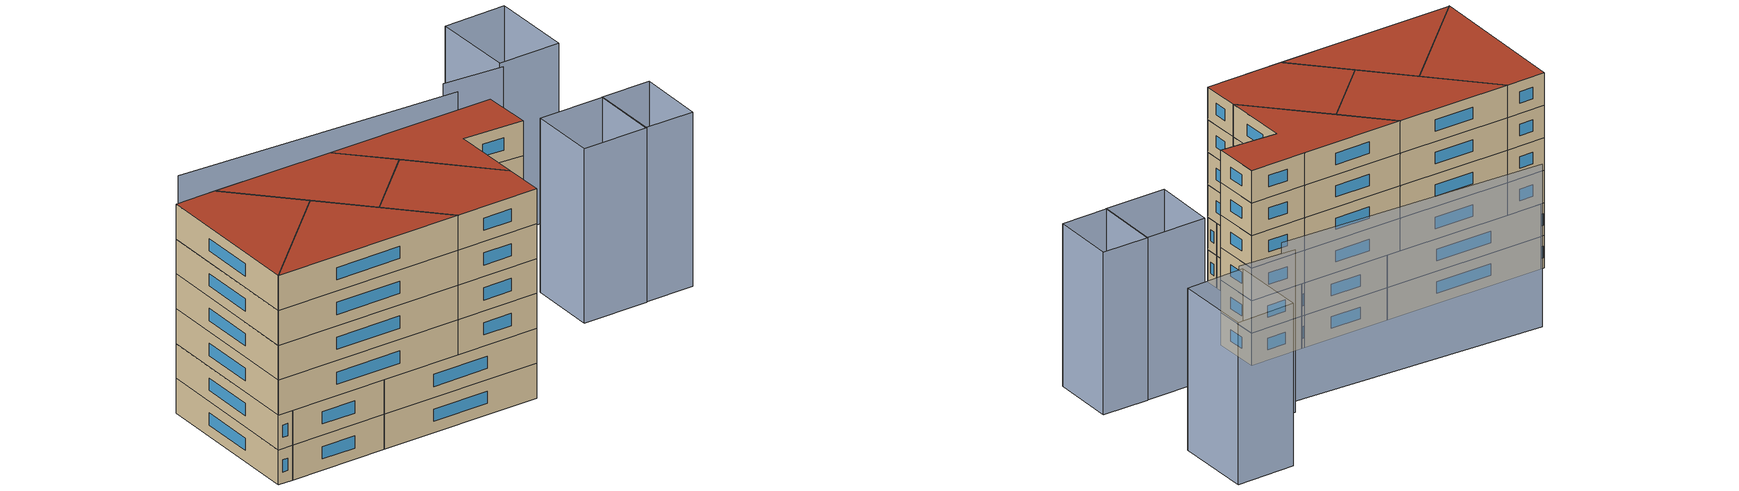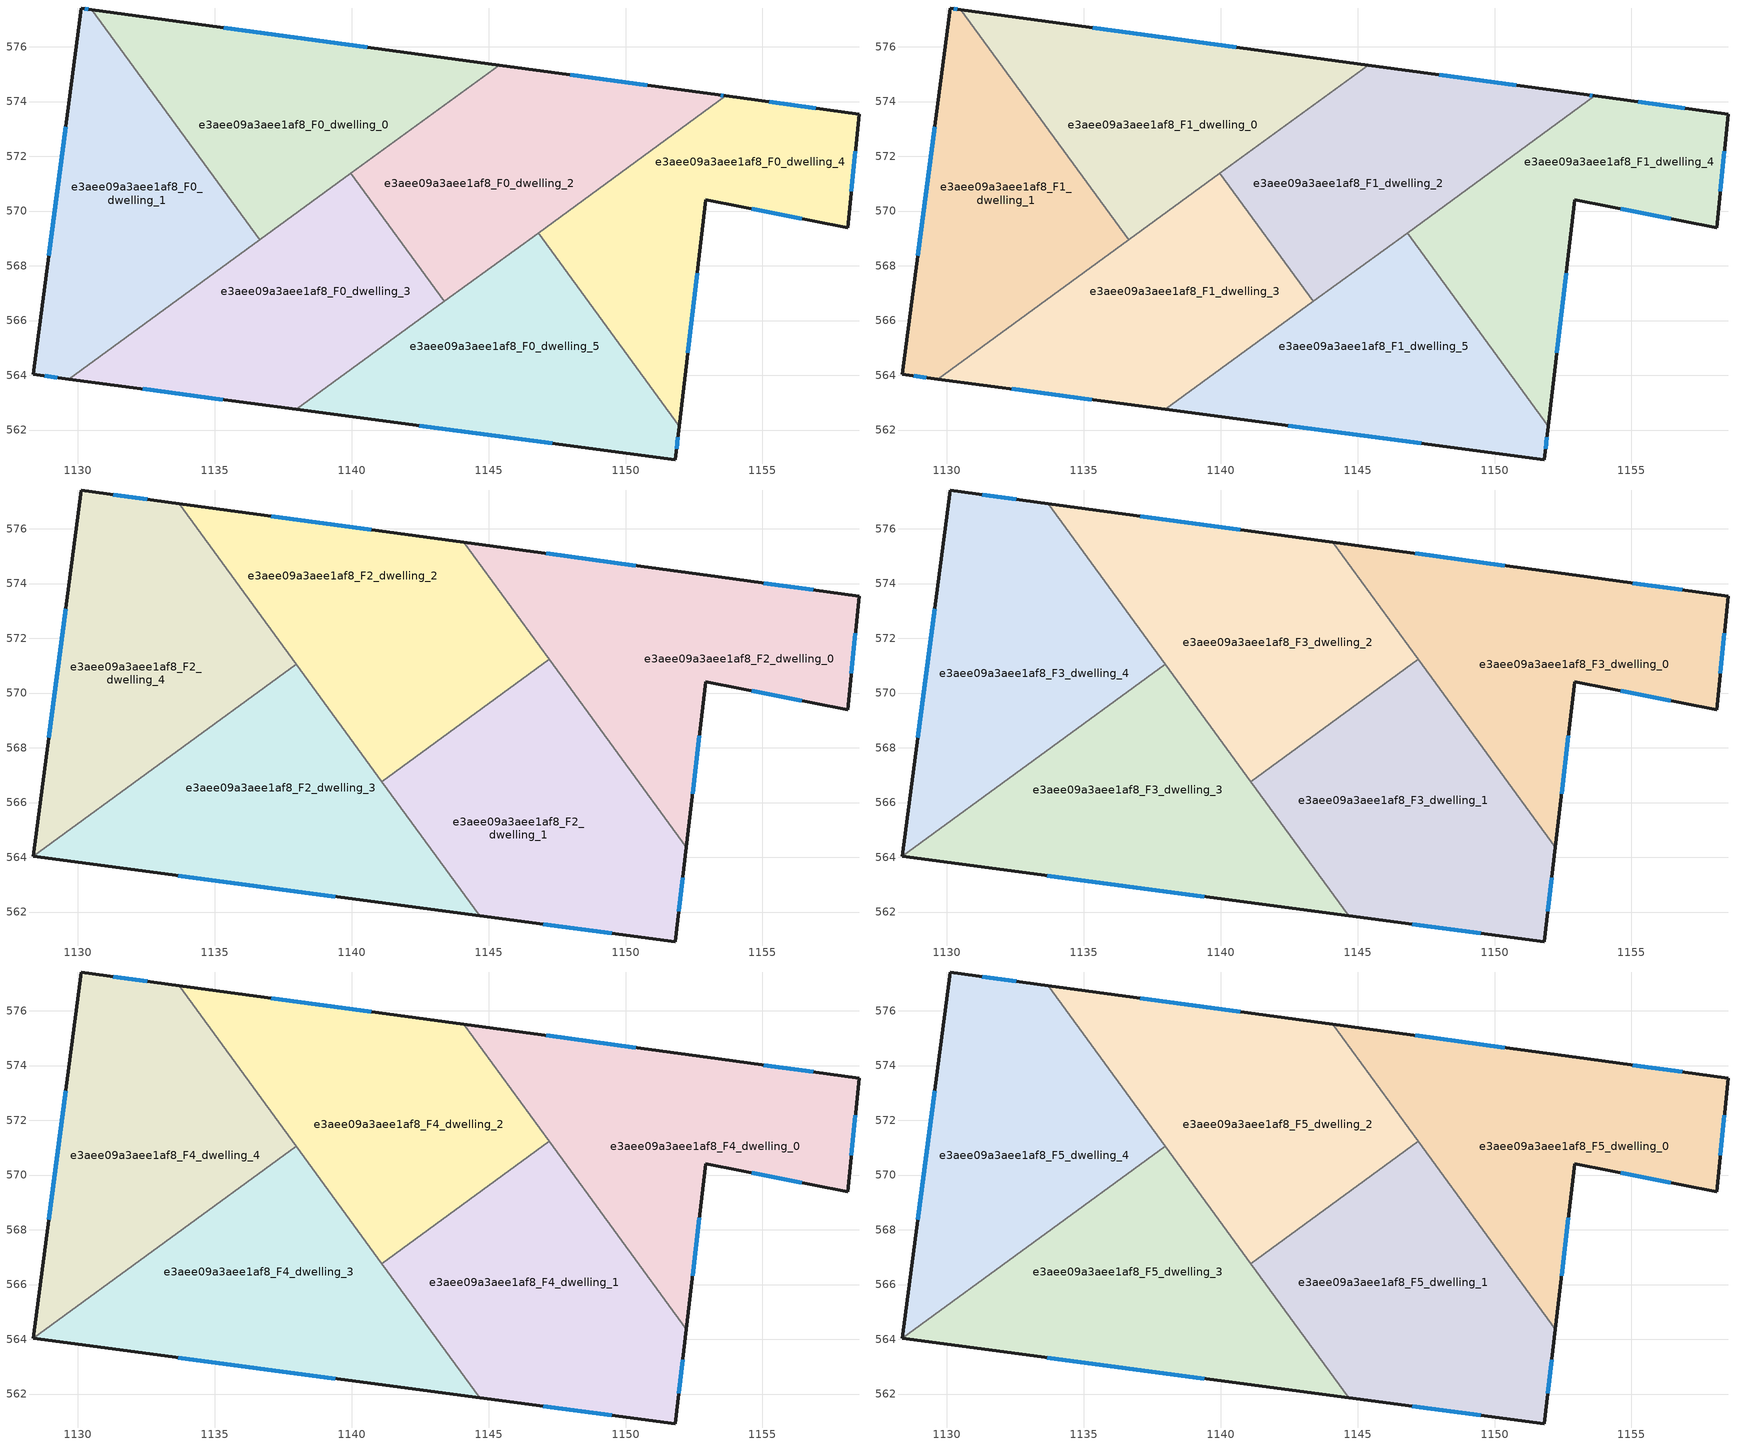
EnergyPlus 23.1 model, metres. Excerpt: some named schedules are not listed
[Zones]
e3aee09a3aee1af8_F0_dwelling_0
 floor ground (EU_floor_Construction): 1145.38,575.33 1136.64,568.95 1130.5,577.36 z0
 wall outside (EU_wall_Construction): 1145.38,575.33 1130.5,577.36 z0:3
 wall to e3aee09a3aee1af8_F0_dwelling_1 (EU_wall_Construction): 1130.5,577.36 1136.64,568.95 z0:3
 wall to e3aee09a3aee1af8_F0_dwelling_2 (EU_wall_Construction): 1139.97,571.38 1145.38,575.33 z0:3
 wall to e3aee09a3aee1af8_F0_dwelling_3 (EU_wall_Construction): 1136.64,568.95 1139.97,571.38 z0:3
 window (EU_Window_Construction): 1140.56,575.99 1135.33,576.7 z0.97:2.03
e3aee09a3aee1af8_F0_dwelling_1
 floor ground (EU_floor_Construction): 1130.5,577.36 1136.64,568.95 1129.67,563.86 1128.36,564.04 1130.13,577.41 z0
 wall outside (EU_wall_Construction): 1130.5,577.36 1130.13,577.41 1128.36,564.04 1129.67,563.86 z0:3
 wall to e3aee09a3aee1af8_F0_dwelling_3 (EU_wall_Construction): 1129.67,563.86 1136.64,568.95 z0:3
 window (EU_Window_Construction): 1128.78,563.98 1129.24,563.92 / 1129.56,573.07 1128.93,568.37 / 1130.38,577.37 1130.25,577.39 z0.97:2.03
e3aee09a3aee1af8_F0_dwelling_2
 floor ground (EU_floor_Construction): 1153.38,574.25 1153.67,574.21 1143.38,566.7 1139.97,571.38 1145.38,575.33 z0
 wall outside (EU_wall_Construction): 1153.67,574.21 1153.38,574.25 1145.38,575.33 z0:3
 wall to e3aee09a3aee1af8_F0_dwelling_3 (EU_wall_Construction): 1139.97,571.38 1143.38,566.7 z0:3
 wall to e3aee09a3aee1af8_F0_dwelling_4 (EU_wall_Construction): 1146.81,569.2 1153.67,574.21 z0:3
 wall to e3aee09a3aee1af8_F0_dwelling_5 (EU_wall_Construction): 1143.38,566.7 1146.81,569.2 z0:3
 window (EU_Window_Construction): 1150.79,574.6 1147.97,574.98 / 1153.57,574.22 1153.47,574.23 z0.97:2.03
e3aee09a3aee1af8_F0_dwelling_3
 floor ground (EU_floor_Construction): 1139.97,571.38 1143.38,566.7 1137.98,562.76 1129.67,563.86 z0
 wall outside (EU_wall_Construction): 1129.67,563.86 1137.98,562.76 z0:3
 wall to e3aee09a3aee1af8_F0_dwelling_5 (EU_wall_Construction): 1137.98,562.76 1143.38,566.7 z0:3
 window (EU_Window_Construction): 1132.36,563.5 1135.29,563.12 z0.97:2.03
e3aee09a3aee1af8_F0_dwelling_4
 floor ground (EU_floor_Construction): 1158.53,573.54 1158.11,569.39 1152.93,570.41 1151.96,562.14 1146.81,569.2 1153.67,574.21 z0
 wall outside (EU_wall_Construction): 1151.96,562.14 1152.93,570.41 1158.11,569.39 1158.53,573.54 1153.67,574.21 z0:3
 wall to e3aee09a3aee1af8_F0_dwelling_5 (EU_wall_Construction): 1146.81,569.2 1151.96,562.14 z0:3
 window (EU_Window_Construction): 1156.95,573.75 1155.24,573.99 / 1158.24,570.73 1158.39,572.19 / 1154.61,570.08 1156.43,569.72 / 1152.27,564.82 1152.61,567.73 z0.97:2.03
e3aee09a3aee1af8_F0_dwelling_5
 floor ground (EU_floor_Construction): 1146.81,569.2 1151.96,562.14 1151.82,560.92 1137.98,562.76 z0
 wall outside (EU_wall_Construction): 1137.98,562.76 1151.82,560.92 1151.96,562.14 z0:3
 window (EU_Window_Construction): 1151.86,561.31 1151.91,561.74 / 1142.47,562.16 1147.33,561.51 z0.97:2.03
e3aee09a3aee1af8_F1_dwelling_0
 floor to e3aee09a3aee1af8_F0_dwelling_0 (EU_floor_Construction): 1145.38,575.33 1136.64,568.95 1130.5,577.36 z3
 wall outside (EU_wall_Construction): 1145.38,575.33 1130.5,577.36 z3:6
 wall to e3aee09a3aee1af8_F1_dwelling_1 (EU_wall_Construction): 1130.5,577.36 1136.64,568.95 z3:6
 wall to e3aee09a3aee1af8_F1_dwelling_2 (EU_wall_Construction): 1139.97,571.38 1145.38,575.33 z3:6
 wall to e3aee09a3aee1af8_F1_dwelling_3 (EU_wall_Construction): 1136.64,568.95 1139.97,571.38 z3:6
 window (EU_Window_Construction): 1140.56,575.99 1135.33,576.7 z3.97:5.03
e3aee09a3aee1af8_F1_dwelling_1
 floor to e3aee09a3aee1af8_F0_dwelling_1 (EU_floor_Construction): 1130.5,577.36 1136.64,568.95 1129.67,563.86 1128.36,564.04 1130.13,577.41 z3
 wall outside (EU_wall_Construction): 1130.5,577.36 1130.13,577.41 1128.36,564.04 1129.67,563.86 z3:6
 wall to e3aee09a3aee1af8_F1_dwelling_3 (EU_wall_Construction): 1129.67,563.86 1136.64,568.95 z3:6
 window (EU_Window_Construction): 1128.78,563.98 1129.24,563.92 / 1129.56,573.07 1128.93,568.37 / 1130.38,577.37 1130.25,577.39 z3.97:5.03
e3aee09a3aee1af8_F1_dwelling_2
 floor to e3aee09a3aee1af8_F0_dwelling_2 (EU_floor_Construction): 1153.38,574.25 1153.67,574.21 1143.38,566.7 1139.97,571.38 1145.38,575.33 z3
 wall outside (EU_wall_Construction): 1153.67,574.21 1153.38,574.25 1145.38,575.33 z3:6
 wall to e3aee09a3aee1af8_F1_dwelling_3 (EU_wall_Construction): 1139.97,571.38 1143.38,566.7 z3:6
 wall to e3aee09a3aee1af8_F1_dwelling_4 (EU_wall_Construction): 1146.81,569.2 1153.67,574.21 z3:6
 wall to e3aee09a3aee1af8_F1_dwelling_5 (EU_wall_Construction): 1143.38,566.7 1146.81,569.2 z3:6
 window (EU_Window_Construction): 1150.79,574.6 1147.97,574.98 / 1153.57,574.22 1153.47,574.23 z3.97:5.03
 ceiling adiabatic (EU_roof_Construction): 1148.04,570.1 1147.21,571.23 1142.56,567.83 1143.38,566.7 z6
e3aee09a3aee1af8_F1_dwelling_3
 floor to e3aee09a3aee1af8_F0_dwelling_3 (EU_floor_Construction): 1139.97,571.38 1143.38,566.7 1137.98,562.76 1129.67,563.86 z3
 wall outside (EU_wall_Construction): 1129.67,563.86 1137.98,562.76 z3:6
 wall to e3aee09a3aee1af8_F1_dwelling_5 (EU_wall_Construction): 1137.98,562.76 1143.38,566.7 z3:6
 window (EU_Window_Construction): 1132.36,563.5 1135.29,563.12 z3.97:5.03
e3aee09a3aee1af8_F1_dwelling_4
 floor to e3aee09a3aee1af8_F0_dwelling_4 (EU_floor_Construction): 1158.53,573.54 1158.11,569.39 1152.93,570.41 1151.96,562.14 1146.81,569.2 1153.67,574.21 z3
 wall outside (EU_wall_Construction): 1151.96,562.14 1152.93,570.41 1158.11,569.39 1158.53,573.54 1153.67,574.21 z3:6
 wall to e3aee09a3aee1af8_F1_dwelling_5 (EU_wall_Construction): 1146.81,569.2 1151.96,562.14 z3:6
 window (EU_Window_Construction): 1156.95,573.75 1155.24,573.99 / 1158.24,570.73 1158.39,572.19 / 1154.61,570.08 1156.43,569.72 / 1152.27,564.82 1152.61,567.73 z3.97:5.03
e3aee09a3aee1af8_F1_dwelling_5
 floor to e3aee09a3aee1af8_F0_dwelling_5 (EU_floor_Construction): 1146.81,569.2 1151.96,562.14 1151.82,560.92 1137.98,562.76 z3
 wall outside (EU_wall_Construction): 1137.98,562.76 1151.82,560.92 1151.96,562.14 z3:6
 window (EU_Window_Construction): 1151.86,561.31 1151.91,561.74 / 1142.47,562.16 1147.33,561.51 z3.97:5.03
e3aee09a3aee1af8_F2_dwelling_0
 floor to e3aee09a3aee1af8_F1_dwelling_4 (EU_floor_Construction): 1158.53,573.54 1158.11,569.39 1152.93,570.41 1152.22,564.37 1148.04,570.1 1153.67,574.21 z6
 floor to e3aee09a3aee1af8_F1_dwelling_0 (EU_floor_Construction): 1145.38,575.33 1144.62,574.78 1144.09,575.51 z6
 floor to e3aee09a3aee1af8_F1_dwelling_2 (EU_floor_Construction): 1153.38,574.25 1153.67,574.21 1148.04,570.1 1144.62,574.78 1145.38,575.33 z6
 wall outside (EU_wall_Construction): 1152.22,564.37 1152.93,570.41 1158.11,569.39 1158.53,573.54 1153.38,574.25 1144.09,575.51 z6:9
 wall to e3aee09a3aee1af8_F2_dwelling_1 (EU_wall_Construction): 1147.22,571.23 1152.22,564.37 z6:9
 wall to e3aee09a3aee1af8_F2_dwelling_2 (EU_wall_Construction): 1144.09,575.51 1147.21,571.23 z6:9
 window (EU_Window_Construction): 1150.37,574.66 1147.1,575.1 / 1156.86,573.77 1155.05,574.02 / 1158.24,570.73 1158.39,572.19 / 1154.61,570.08 1156.43,569.72 / 1152.45,566.33 1152.7,568.45 z6.97:8.03
e3aee09a3aee1af8_F2_dwelling_1
 floor to e3aee09a3aee1af8_F1_dwelling_5 (EU_floor_Construction): 1146.81,569.2 1151.96,562.14 1151.82,560.92 1144.68,561.87 1141.93,565.64 z6
 floor to e3aee09a3aee1af8_F1_dwelling_4 (EU_floor_Construction): 1148.04,570.1 1152.22,564.37 1151.96,562.14 1146.81,569.2 z6
 floor to e3aee09a3aee1af8_F1_dwelling_3 (EU_floor_Construction): 1142.56,567.83 1143.38,566.7 1141.93,565.64 1141.1,566.77 z6
 floor adiabatic (EU_floor_Construction): 1147.21,571.23 1148.04,570.1 1143.38,566.7 1142.56,567.83 z6
 wall outside (EU_wall_Construction): 1144.68,561.87 1151.82,560.92 1152.22,564.37 z6:9
 wall to e3aee09a3aee1af8_F2_dwelling_2 (EU_wall_Construction): 1147.21,571.23 1141.1,566.77 z6:9
 wall to e3aee09a3aee1af8_F2_dwelling_3 (EU_wall_Construction): 1141.1,566.77 1144.68,561.87 z6:9
 window (EU_Window_Construction): 1147,561.56 1149.5,561.22 / 1151.95,562.04 1152.09,563.25 z6.97:8.03
e3aee09a3aee1af8_F2_dwelling_2
 floor to e3aee09a3aee1af8_F1_dwelling_0 (EU_floor_Construction): 1144.09,575.51 1144.62,574.78 1138.51,570.32 1133.69,576.92 z6
 floor to e3aee09a3aee1af8_F1_dwelling_2 (EU_floor_Construction): 1144.62,574.78 1147.21,571.23 1142.56,567.83 1139.97,571.38 z6
 floor to e3aee09a3aee1af8_F1_dwelling_3 (EU_floor_Construction): 1139.97,571.38 1142.56,567.83 1141.1,566.77 1138.51,570.32 z6
 wall outside (EU_wall_Construction): 1144.09,575.51 1133.69,576.92 z6:9
 wall to e3aee09a3aee1af8_F2_dwelling_4 (EU_wall_Construction): 1133.69,576.92 1137.98,571.05 z6:9
 wall to e3aee09a3aee1af8_F2_dwelling_3 (EU_wall_Construction): 1137.98,571.05 1141.1,566.77 z6:9
 window (EU_Window_Construction): 1140.72,575.97 1137.06,576.46 z6.97:8.03
e3aee09a3aee1af8_F2_dwelling_3
 floor to e3aee09a3aee1af8_F1_dwelling_3 (EU_floor_Construction): 1138.51,570.32 1141.93,565.64 1137.98,562.76 1129.67,563.86 z6
 floor to e3aee09a3aee1af8_F1_dwelling_1 (EU_floor_Construction): 1136.1,569.68 1136.64,568.95 1129.67,563.86 1128.37,564.04 z6
 floor to e3aee09a3aee1af8_F1_dwelling_5 (EU_floor_Construction): 1141.93,565.64 1144.68,561.87 1137.98,562.76 z6
 floor to e3aee09a3aee1af8_F1_dwelling_0 (EU_floor_Construction): 1137.98,571.05 1138.51,570.32 1136.64,568.95 1136.1,569.68 z6
 wall outside (EU_wall_Construction): 1128.37,564.04 1144.68,561.87 z6:9
 wall to e3aee09a3aee1af8_F2_dwelling_4 (EU_wall_Construction): 1137.98,571.05 1128.37,564.04 z6:9
 window (EU_Window_Construction): 1133.66,563.33 1139.4,562.57 z6.97:8.03
e3aee09a3aee1af8_F2_dwelling_4
 floor to e3aee09a3aee1af8_F1_dwelling_1 (EU_floor_Construction): 1130.5,577.36 1136.1,569.68 1128.37,564.04 1128.36,564.04 1130.13,577.41 z6
 floor to e3aee09a3aee1af8_F1_dwelling_0 (EU_floor_Construction): 1133.69,576.92 1137.98,571.05 1136.1,569.68 1130.5,577.36 z6
 wall outside (EU_wall_Construction): 1133.69,576.92 1130.13,577.41 1128.36,564.04 1128.37,564.04 z6:9
 window (EU_Window_Construction): 1129.56,573.07 1128.93,568.37 / 1132.54,577.08 1131.28,577.25 z6.97:8.03
e3aee09a3aee1af8_F3_dwelling_0
 floor to e3aee09a3aee1af8_F2_dwelling_0 (EU_floor_Construction): 1158.53,573.54 1158.11,569.39 1152.93,570.41 1152.22,564.37 1144.09,575.51 1153.38,574.25 z9
 wall outside (EU_wall_Construction): 1152.22,564.37 1152.93,570.41 1158.11,569.39 1158.53,573.54 1153.38,574.25 1144.09,575.51 z9:12
 wall to e3aee09a3aee1af8_F3_dwelling_1 (EU_wall_Construction): 1147.22,571.23 1152.22,564.37 z9:12
 wall to e3aee09a3aee1af8_F3_dwelling_2 (EU_wall_Construction): 1144.09,575.51 1147.21,571.23 z9:12
 window (EU_Window_Construction): 1150.37,574.66 1147.1,575.1 / 1156.86,573.77 1155.05,574.02 / 1158.24,570.73 1158.39,572.19 / 1154.61,570.08 1156.43,569.72 / 1152.45,566.33 1152.7,568.45 z9.97:11.03
e3aee09a3aee1af8_F3_dwelling_1
 floor to e3aee09a3aee1af8_F2_dwelling_1 (EU_floor_Construction): 1147.21,571.23 1152.22,564.37 1151.82,560.92 1144.68,561.87 1141.1,566.77 z9
 wall outside (EU_wall_Construction): 1144.68,561.87 1151.82,560.92 1152.22,564.37 z9:12
 wall to e3aee09a3aee1af8_F3_dwelling_2 (EU_wall_Construction): 1147.21,571.23 1141.1,566.77 z9:12
 wall to e3aee09a3aee1af8_F3_dwelling_3 (EU_wall_Construction): 1141.1,566.77 1144.68,561.87 z9:12
 window (EU_Window_Construction): 1147,561.56 1149.5,561.22 / 1151.95,562.04 1152.09,563.25 z9.97:11.03
e3aee09a3aee1af8_F3_dwelling_2
 floor to e3aee09a3aee1af8_F2_dwelling_2 (EU_floor_Construction): 1144.09,575.51 1147.21,571.23 1141.1,566.77 1133.69,576.92 z9
 wall outside (EU_wall_Construction): 1144.09,575.51 1133.69,576.92 z9:12
 wall to e3aee09a3aee1af8_F3_dwelling_4 (EU_wall_Construction): 1133.69,576.92 1137.98,571.05 z9:12
 wall to e3aee09a3aee1af8_F3_dwelling_3 (EU_wall_Construction): 1137.98,571.05 1141.1,566.77 z9:12
 window (EU_Window_Construction): 1140.72,575.97 1137.06,576.46 z9.97:11.03
e3aee09a3aee1af8_F3_dwelling_3
 floor to e3aee09a3aee1af8_F2_dwelling_3 (EU_floor_Construction): 1137.98,571.05 1144.68,561.87 1128.37,564.04 z9
 wall outside (EU_wall_Construction): 1128.37,564.04 1144.68,561.87 z9:12
 wall to e3aee09a3aee1af8_F3_dwelling_4 (EU_wall_Construction): 1137.98,571.05 1128.37,564.04 z9:12
 window (EU_Window_Construction): 1133.66,563.33 1139.4,562.57 z9.97:11.03
e3aee09a3aee1af8_F3_dwelling_4
 floor to e3aee09a3aee1af8_F2_dwelling_4 (EU_floor_Construction): 1133.69,576.92 1137.98,571.05 1128.37,564.04 1128.36,564.04 1130.13,577.41 z9
 wall outside (EU_wall_Construction): 1133.69,576.92 1130.13,577.41 1128.36,564.04 1128.37,564.04 z9:12
 window (EU_Window_Construction): 1129.56,573.07 1128.93,568.37 / 1132.54,577.08 1131.28,577.25 z9.97:11.03
e3aee09a3aee1af8_F4_dwelling_0
 floor to e3aee09a3aee1af8_F3_dwelling_0 (EU_floor_Construction): 1158.53,573.54 1158.11,569.39 1152.93,570.41 1152.22,564.37 1144.09,575.51 1153.38,574.25 z12
 wall outside (EU_wall_Construction): 1152.22,564.37 1152.93,570.41 1158.11,569.39 1158.53,573.54 1153.38,574.25 1144.09,575.51 z12:15
 wall to e3aee09a3aee1af8_F4_dwelling_1 (EU_wall_Construction): 1147.22,571.23 1152.22,564.37 z12:15
 wall to e3aee09a3aee1af8_F4_dwelling_2 (EU_wall_Construction): 1144.09,575.51 1147.21,571.23 z12:15
 window (EU_Window_Construction): 1150.37,574.66 1147.1,575.1 / 1156.86,573.77 1155.05,574.02 / 1158.24,570.73 1158.39,572.19 / 1154.61,570.08 1156.43,569.72 / 1152.45,566.33 1152.7,568.45 z12.97:14.03
e3aee09a3aee1af8_F4_dwelling_1
 floor to e3aee09a3aee1af8_F3_dwelling_1 (EU_floor_Construction): 1147.21,571.23 1152.22,564.37 1151.82,560.92 1144.68,561.87 1141.1,566.77 z12
 wall outside (EU_wall_Construction): 1144.68,561.87 1151.82,560.92 1152.22,564.37 z12:15
 wall to e3aee09a3aee1af8_F4_dwelling_2 (EU_wall_Construction): 1147.21,571.23 1141.1,566.77 z12:15
 wall to e3aee09a3aee1af8_F4_dwelling_3 (EU_wall_Construction): 1141.1,566.77 1144.68,561.87 z12:15
 window (EU_Window_Construction): 1147,561.56 1149.5,561.22 / 1151.95,562.04 1152.09,563.25 z12.97:14.03
e3aee09a3aee1af8_F4_dwelling_2
 floor to e3aee09a3aee1af8_F3_dwelling_2 (EU_floor_Construction): 1144.09,575.51 1147.21,571.23 1141.1,566.77 1133.69,576.92 z12
 wall outside (EU_wall_Construction): 1144.09,575.51 1133.69,576.92 z12:15
 wall to e3aee09a3aee1af8_F4_dwelling_4 (EU_wall_Construction): 1133.69,576.92 1137.98,571.05 z12:15
 wall to e3aee09a3aee1af8_F4_dwelling_3 (EU_wall_Construction): 1137.98,571.05 1141.1,566.77 z12:15
 window (EU_Window_Construction): 1140.72,575.97 1137.06,576.46 z12.97:14.03
e3aee09a3aee1af8_F4_dwelling_3
 floor to e3aee09a3aee1af8_F3_dwelling_3 (EU_floor_Construction): 1137.98,571.05 1144.68,561.87 1128.37,564.04 z12
 wall outside (EU_wall_Construction): 1128.37,564.04 1144.68,561.87 z12:15
 wall to e3aee09a3aee1af8_F4_dwelling_4 (EU_wall_Construction): 1137.98,571.05 1128.37,564.04 z12:15
 window (EU_Window_Construction): 1133.66,563.33 1139.4,562.57 z12.97:14.03
e3aee09a3aee1af8_F4_dwelling_4
 floor to e3aee09a3aee1af8_F3_dwelling_4 (EU_floor_Construction): 1133.69,576.92 1137.98,571.05 1128.37,564.04 1128.36,564.04 1130.13,577.41 z12
 wall outside (EU_wall_Construction): 1133.69,576.92 1130.13,577.41 1128.36,564.04 1128.37,564.04 z12:15
 window (EU_Window_Construction): 1129.56,573.07 1128.93,568.37 / 1132.54,577.08 1131.28,577.25 z12.97:14.03
e3aee09a3aee1af8_F5_dwelling_0
 floor to e3aee09a3aee1af8_F4_dwelling_0 (EU_floor_Construction): 1158.53,573.54 1158.11,569.39 1152.93,570.41 1152.22,564.37 1144.09,575.51 1153.38,574.25 z15
 wall outside (EU_wall_Construction): 1152.22,564.37 1152.93,570.41 1158.11,569.39 1158.53,573.54 1153.38,574.25 1144.09,575.51 z15:18
 wall to e3aee09a3aee1af8_F5_dwelling_1 (EU_wall_Construction): 1147.22,571.23 1152.22,564.37 z15:18
 wall to e3aee09a3aee1af8_F5_dwelling_2 (EU_wall_Construction): 1144.09,575.51 1147.21,571.23 z15:18
 window (EU_Window_Construction): 1150.37,574.66 1147.1,575.1 / 1156.86,573.77 1155.05,574.02 / 1158.24,570.73 1158.39,572.19 / 1154.61,570.08 1156.43,569.72 / 1152.45,566.33 1152.7,568.45 z15.97:17.03
 roof outside (EU_roof_Construction): 1158.11,569.39 1158.53,573.54 1153.38,574.25 1144.09,575.51 1152.22,564.37 1152.93,570.41 z18
e3aee09a3aee1af8_F5_dwelling_1
 floor to e3aee09a3aee1af8_F4_dwelling_1 (EU_floor_Construction): 1147.21,571.23 1152.22,564.37 1151.82,560.92 1144.68,561.87 1141.1,566.77 z15
 wall outside (EU_wall_Construction): 1144.68,561.87 1151.82,560.92 1152.22,564.37 z15:18
 wall to e3aee09a3aee1af8_F5_dwelling_2 (EU_wall_Construction): 1147.21,571.23 1141.1,566.77 z15:18
 wall to e3aee09a3aee1af8_F5_dwelling_3 (EU_wall_Construction): 1141.1,566.77 1144.68,561.87 z15:18
 window (EU_Window_Construction): 1147,561.56 1149.5,561.22 / 1151.95,562.04 1152.09,563.25 z15.97:17.03
 roof outside (EU_roof_Construction): 1151.82,560.92 1152.22,564.37 1147.21,571.23 1141.1,566.77 1144.68,561.87 z18
e3aee09a3aee1af8_F5_dwelling_2
 floor to e3aee09a3aee1af8_F4_dwelling_2 (EU_floor_Construction): 1144.09,575.51 1147.21,571.23 1141.1,566.77 1133.69,576.92 z15
 wall outside (EU_wall_Construction): 1144.09,575.51 1133.69,576.92 z15:18
 wall to e3aee09a3aee1af8_F5_dwelling_4 (EU_wall_Construction): 1133.69,576.92 1137.98,571.05 z15:18
 wall to e3aee09a3aee1af8_F5_dwelling_3 (EU_wall_Construction): 1137.98,571.05 1141.1,566.77 z15:18
 window (EU_Window_Construction): 1140.72,575.97 1137.06,576.46 z15.97:17.03
 roof outside (EU_roof_Construction): 1147.21,571.23 1144.09,575.51 1133.69,576.92 1141.1,566.77 z18
e3aee09a3aee1af8_F5_dwelling_3
 floor to e3aee09a3aee1af8_F4_dwelling_3 (EU_floor_Construction): 1137.98,571.05 1144.68,561.87 1128.37,564.04 z15
 wall outside (EU_wall_Construction): 1128.37,564.04 1144.68,561.87 z15:18
 wall to e3aee09a3aee1af8_F5_dwelling_4 (EU_wall_Construction): 1137.98,571.05 1128.37,564.04 z15:18
 window (EU_Window_Construction): 1133.66,563.33 1139.4,562.57 z15.97:17.03
 roof outside (EU_roof_Construction): 1144.68,561.87 1137.98,571.05 1128.37,564.04 z18
e3aee09a3aee1af8_F5_dwelling_4
 floor to e3aee09a3aee1af8_F4_dwelling_4 (EU_floor_Construction): 1133.69,576.92 1137.98,571.05 1128.37,564.04 1128.36,564.04 1130.13,577.41 z15
 wall outside (EU_wall_Construction): 1133.69,576.92 1130.13,577.41 1128.36,564.04 1128.37,564.04 z15:18
 window (EU_Window_Construction): 1129.56,573.07 1128.93,568.37 / 1132.54,577.08 1131.28,577.25 z15.97:17.03
 roof outside (EU_roof_Construction): 1137.98,571.05 1133.69,576.92 1130.13,577.41 1128.36,564.04 1128.37,564.04 z18
shading: 1166.28,580.63 1161.12,581.66 / 1161.13,580.06 1136.83,584.53 / 1172.89,571.55 1172.11,565.82 / 1172.11,565.82 1167.8,566.41 / 1167.8,566.41 1168.59,572.14 / 1168.59,572.14 1172.89,571.55 / 1162.22,567.11 1162.98,572.86 / 1162.98,572.86 1168.65,572.11 / 1168.65,572.11 1167.88,566.35 / 1167.88,566.35 1162.22,567.11 / 1172.63,587.5 1171.8,580.52 / 1171.8,580.52 1166.39,581.16 / 1166.39,581.16 1167.22,588.14 / 1167.22,588.14 1172.63,587.5 z0:15
[Building]
EU S2 Campaign: North Axis=0; Terrain=City; Solar Distribution=FullExterior
[Site:Location]
Bologna: Latitude=44.5; Longitude=11.25; Time Zone=1; Elevation=37
[SizingPeriod:WeatherFileDays]
AnnualSizingPeriod: Begin Month=1; Begin Day of Month=1; End Month=12; End Day of Month=31; Day of Week for Start Day=Monday; Use Weather File Daylight Saving Period=No; Use Weather File Rain and Snow Indicators=No
[MATERIAL]
EU_InternalMass_Material: Roughness=MediumRough; Thickness=0.1; Conductivity=1; Density=1800; Specific Heat=900; Thermal Absorptance=0.9; Solar Absorptance=0.7; Visible Absorptance=0.7
[MATERIAL:NOMASS] Roughness=MediumRough; Thermal Absorptance=0.9; Solar Absorptance=0.7; Visible Absorptance=0.7
Name | Thermal Resistance
EU_wall_NoMass | 0.779417
EU_roof_NoMass | 0.435466
EU_floor_NoMass | 0.588222
[WINDOWMATERIAL:SIMPLEGLAZINGSYSTEM]
EU_Window_SimpleGlazing: UFactor=5.16242; Solar Heat Gain Coefficient=0.85; Visible Transmittance=0.85
[CONSTRUCTION]
EU_wall_Construction: EU_wall_NoMass
EU_roof_Construction: EU_roof_NoMass
EU_floor_Construction: EU_floor_NoMass
EU_Window_Construction: EU_Window_SimpleGlazing
EU_InternalMass_Construction: EU_InternalMass_Material
[ZONE] Type=1; Multiplier=1; Ceiling Height=autocalculate; Floor Area=autocalculate; Part of Total Floor Area=Yes
Name | Volume
e3aee09a3aee1af8_F0_dwelling_0; e3aee09a3aee1af8_F1_dwelling_0; e3aee09a3aee1af8_F0_dwelling_1; e3aee09a3aee1af8_F1_dwelling_1 | 169.006
e3aee09a3aee1af8_F2_dwelling_0; e3aee09a3aee1af8_F3_dwelling_0; e3aee09a3aee1af8_F4_dwelling_0; e3aee09a3aee1af8_F5_dwelling_0 | 202.794
e3aee09a3aee1af8_F2_dwelling_1; e3aee09a3aee1af8_F3_dwelling_1; e3aee09a3aee1af8_F4_dwelling_1; e3aee09a3aee1af8_F5_dwelling_1 | 202.804
e3aee09a3aee1af8_F0_dwelling_2; e3aee09a3aee1af8_F1_dwelling_2 | 168.995
e3aee09a3aee1af8_F2_dwelling_2; e3aee09a3aee1af8_F3_dwelling_2; e3aee09a3aee1af8_F4_dwelling_2; e3aee09a3aee1af8_F5_dwelling_2 | 202.816
e3aee09a3aee1af8_F0_dwelling_3; e3aee09a3aee1af8_F1_dwelling_3 | 169.003
e3aee09a3aee1af8_F2_dwelling_3; e3aee09a3aee1af8_F3_dwelling_3; e3aee09a3aee1af8_F4_dwelling_3; e3aee09a3aee1af8_F5_dwelling_3 | 202.819
e3aee09a3aee1af8_F0_dwelling_4; e3aee09a3aee1af8_F1_dwelling_4 | 169.013
e3aee09a3aee1af8_F2_dwelling_4; e3aee09a3aee1af8_F3_dwelling_4; e3aee09a3aee1af8_F4_dwelling_4; e3aee09a3aee1af8_F5_dwelling_4 | 202.797
e3aee09a3aee1af8_F0_dwelling_5; e3aee09a3aee1af8_F1_dwelling_5 | 169.005
[INTERNALMASS] Construction=EU_InternalMass_Construction
Name | Zone or ZoneList | Surface Area
e3aee09a3aee1af8_F0_dwelling_0_EU_InternalMass | e3aee09a3aee1af8_F0_dwelling_0 | 56.3351
e3aee09a3aee1af8_F0_dwelling_1_EU_InternalMass | e3aee09a3aee1af8_F0_dwelling_1 | 56.335
e3aee09a3aee1af8_F0_dwelling_2_EU_InternalMass | e3aee09a3aee1af8_F0_dwelling_2 | 56.3317
e3aee09a3aee1af8_F0_dwelling_3_EU_InternalMass | e3aee09a3aee1af8_F0_dwelling_3 | 56.3344
e3aee09a3aee1af8_F0_dwelling_4_EU_InternalMass | e3aee09a3aee1af8_F0_dwelling_4 | 56.3373
e3aee09a3aee1af8_F0_dwelling_5_EU_InternalMass | e3aee09a3aee1af8_F0_dwelling_5 | 56.3348
e3aee09a3aee1af8_F1_dwelling_0_EU_InternalMass | e3aee09a3aee1af8_F1_dwelling_0 | 56.3351
e3aee09a3aee1af8_F1_dwelling_1_EU_InternalMass | e3aee09a3aee1af8_F1_dwelling_1 | 56.335
e3aee09a3aee1af8_F1_dwelling_2_EU_InternalMass | e3aee09a3aee1af8_F1_dwelling_2 | 56.3317
e3aee09a3aee1af8_F1_dwelling_3_EU_InternalMass | e3aee09a3aee1af8_F1_dwelling_3 | 56.3344
e3aee09a3aee1af8_F1_dwelling_4_EU_InternalMass | e3aee09a3aee1af8_F1_dwelling_4 | 56.3373
e3aee09a3aee1af8_F1_dwelling_5_EU_InternalMass | e3aee09a3aee1af8_F1_dwelling_5 | 56.3348
e3aee09a3aee1af8_F2_dwelling_0_EU_InternalMass | e3aee09a3aee1af8_F2_dwelling_0 | 67.5976
e3aee09a3aee1af8_F2_dwelling_1_EU_InternalMass | e3aee09a3aee1af8_F2_dwelling_1 | 67.5999
e3aee09a3aee1af8_F2_dwelling_2_EU_InternalMass | e3aee09a3aee1af8_F2_dwelling_2 | 67.6054
e3aee09a3aee1af8_F2_dwelling_3_EU_InternalMass | e3aee09a3aee1af8_F2_dwelling_3 | 67.6048
e3aee09a3aee1af8_F2_dwelling_4_EU_InternalMass | e3aee09a3aee1af8_F2_dwelling_4 | 67.5956
e3aee09a3aee1af8_F3_dwelling_0_EU_InternalMass | e3aee09a3aee1af8_F3_dwelling_0 | 67.5976
e3aee09a3aee1af8_F3_dwelling_1_EU_InternalMass | e3aee09a3aee1af8_F3_dwelling_1 | 67.5999
e3aee09a3aee1af8_F3_dwelling_2_EU_InternalMass | e3aee09a3aee1af8_F3_dwelling_2 | 67.6054
e3aee09a3aee1af8_F3_dwelling_3_EU_InternalMass | e3aee09a3aee1af8_F3_dwelling_3 | 67.6048
e3aee09a3aee1af8_F3_dwelling_4_EU_InternalMass | e3aee09a3aee1af8_F3_dwelling_4 | 67.5956
e3aee09a3aee1af8_F4_dwelling_0_EU_InternalMass | e3aee09a3aee1af8_F4_dwelling_0 | 67.5976
e3aee09a3aee1af8_F4_dwelling_1_EU_InternalMass | e3aee09a3aee1af8_F4_dwelling_1 | 67.5999
e3aee09a3aee1af8_F4_dwelling_2_EU_InternalMass | e3aee09a3aee1af8_F4_dwelling_2 | 67.6054
e3aee09a3aee1af8_F4_dwelling_3_EU_InternalMass | e3aee09a3aee1af8_F4_dwelling_3 | 67.6048
e3aee09a3aee1af8_F4_dwelling_4_EU_InternalMass | e3aee09a3aee1af8_F4_dwelling_4 | 67.5956
e3aee09a3aee1af8_F5_dwelling_0_EU_InternalMass | e3aee09a3aee1af8_F5_dwelling_0 | 67.5976
e3aee09a3aee1af8_F5_dwelling_1_EU_InternalMass | e3aee09a3aee1af8_F5_dwelling_1 | 67.5999
e3aee09a3aee1af8_F5_dwelling_2_EU_InternalMass | e3aee09a3aee1af8_F5_dwelling_2 | 67.6054
e3aee09a3aee1af8_F5_dwelling_3_EU_InternalMass | e3aee09a3aee1af8_F5_dwelling_3 | 67.6048
e3aee09a3aee1af8_F5_dwelling_4_EU_InternalMass | e3aee09a3aee1af8_F5_dwelling_4 | 67.5956
[OTHEREQUIPMENT] Fuel Type=Electricity; Design Level Calculation Method=Watts/Area; Power per Zone Floor Area=1; Fraction Latent=0; Fraction Radiant=0; Fraction Lost=0; Carbon Dioxide Generation Rate=0; EndUse Subcategory=EU_Step8_InternalGains
Name | Zone or ZoneList or Space or SpaceList | Schedule
EU_Step8_InternalGain_e3aee09a3aee1af8_F0_dwelling_0_f000 | e3aee09a3aee1af8_F0_dwelling_0 | EU_Step8_GainSchedule_e3aee09a3aee1af8_F0_dwelling_0_f000
EU_Step8_InternalGain_e3aee09a3aee1af8_F0_dwelling_1_f000 | e3aee09a3aee1af8_F0_dwelling_1 | EU_Step8_GainSchedule_e3aee09a3aee1af8_F0_dwelling_1_f000
EU_Step8_InternalGain_e3aee09a3aee1af8_F0_dwelling_2_f000 | e3aee09a3aee1af8_F0_dwelling_2 | EU_Step8_GainSchedule_e3aee09a3aee1af8_F0_dwelling_2_f000
EU_Step8_InternalGain_e3aee09a3aee1af8_F0_dwelling_3_f000 | e3aee09a3aee1af8_F0_dwelling_3 | EU_Step8_GainSchedule_e3aee09a3aee1af8_F0_dwelling_3_f000
EU_Step8_InternalGain_e3aee09a3aee1af8_F0_dwelling_4_f000 | e3aee09a3aee1af8_F0_dwelling_4 | EU_Step8_GainSchedule_e3aee09a3aee1af8_F0_dwelling_4_f000
EU_Step8_InternalGain_e3aee09a3aee1af8_F0_dwelling_5_f000 | e3aee09a3aee1af8_F0_dwelling_5 | EU_Step8_GainSchedule_e3aee09a3aee1af8_F0_dwelling_5_f000
EU_Step8_InternalGain_e3aee09a3aee1af8_F1_dwelling_0_f000 | e3aee09a3aee1af8_F1_dwelling_0 | EU_Step8_GainSchedule_e3aee09a3aee1af8_F1_dwelling_0_f000
EU_Step8_InternalGain_e3aee09a3aee1af8_F1_dwelling_1_f000 | e3aee09a3aee1af8_F1_dwelling_1 | EU_Step8_GainSchedule_e3aee09a3aee1af8_F1_dwelling_1_f000
EU_Step8_InternalGain_e3aee09a3aee1af8_F1_dwelling_2_f000 | e3aee09a3aee1af8_F1_dwelling_2 | EU_Step8_GainSchedule_e3aee09a3aee1af8_F1_dwelling_2_f000
EU_Step8_InternalGain_e3aee09a3aee1af8_F1_dwelling_3_f000 | e3aee09a3aee1af8_F1_dwelling_3 | EU_Step8_GainSchedule_e3aee09a3aee1af8_F1_dwelling_3_f000
EU_Step8_InternalGain_e3aee09a3aee1af8_F1_dwelling_4_f000 | e3aee09a3aee1af8_F1_dwelling_4 | EU_Step8_GainSchedule_e3aee09a3aee1af8_F1_dwelling_4_f000
EU_Step8_InternalGain_e3aee09a3aee1af8_F1_dwelling_5_f000 | e3aee09a3aee1af8_F1_dwelling_5 | EU_Step8_GainSchedule_e3aee09a3aee1af8_F1_dwelling_5_f000
EU_Step8_InternalGain_e3aee09a3aee1af8_F2_dwelling_0_f000 | e3aee09a3aee1af8_F2_dwelling_0 | EU_Step8_GainSchedule_e3aee09a3aee1af8_F2_dwelling_0_f000
EU_Step8_InternalGain_e3aee09a3aee1af8_F2_dwelling_1_f000 | e3aee09a3aee1af8_F2_dwelling_1 | EU_Step8_GainSchedule_e3aee09a3aee1af8_F2_dwelling_1_f000
EU_Step8_InternalGain_e3aee09a3aee1af8_F2_dwelling_2_f000 | e3aee09a3aee1af8_F2_dwelling_2 | EU_Step8_GainSchedule_e3aee09a3aee1af8_F2_dwelling_2_f000
EU_Step8_InternalGain_e3aee09a3aee1af8_F2_dwelling_3_f000 | e3aee09a3aee1af8_F2_dwelling_3 | EU_Step8_GainSchedule_e3aee09a3aee1af8_F2_dwelling_3_f000
EU_Step8_InternalGain_e3aee09a3aee1af8_F2_dwelling_4_f000 | e3aee09a3aee1af8_F2_dwelling_4 | EU_Step8_GainSchedule_e3aee09a3aee1af8_F2_dwelling_4_f000
EU_Step8_InternalGain_e3aee09a3aee1af8_F3_dwelling_0_f000 | e3aee09a3aee1af8_F3_dwelling_0 | EU_Step8_GainSchedule_e3aee09a3aee1af8_F3_dwelling_0_f000
EU_Step8_InternalGain_e3aee09a3aee1af8_F3_dwelling_1_f000 | e3aee09a3aee1af8_F3_dwelling_1 | EU_Step8_GainSchedule_e3aee09a3aee1af8_F3_dwelling_1_f000
EU_Step8_InternalGain_e3aee09a3aee1af8_F3_dwelling_2_f000 | e3aee09a3aee1af8_F3_dwelling_2 | EU_Step8_GainSchedule_e3aee09a3aee1af8_F3_dwelling_2_f000
EU_Step8_InternalGain_e3aee09a3aee1af8_F3_dwelling_3_f000 | e3aee09a3aee1af8_F3_dwelling_3 | EU_Step8_GainSchedule_e3aee09a3aee1af8_F3_dwelling_3_f000
EU_Step8_InternalGain_e3aee09a3aee1af8_F3_dwelling_4_f000 | e3aee09a3aee1af8_F3_dwelling_4 | EU_Step8_GainSchedule_e3aee09a3aee1af8_F3_dwelling_4_f000
EU_Step8_InternalGain_e3aee09a3aee1af8_F4_dwelling_0_f000 | e3aee09a3aee1af8_F4_dwelling_0 | EU_Step8_GainSchedule_e3aee09a3aee1af8_F4_dwelling_0_f000
EU_Step8_InternalGain_e3aee09a3aee1af8_F4_dwelling_1_f000 | e3aee09a3aee1af8_F4_dwelling_1 | EU_Step8_GainSchedule_e3aee09a3aee1af8_F4_dwelling_1_f000
EU_Step8_InternalGain_e3aee09a3aee1af8_F4_dwelling_2_f000 | e3aee09a3aee1af8_F4_dwelling_2 | EU_Step8_GainSchedule_e3aee09a3aee1af8_F4_dwelling_2_f000
EU_Step8_InternalGain_e3aee09a3aee1af8_F4_dwelling_3_f000 | e3aee09a3aee1af8_F4_dwelling_3 | EU_Step8_GainSchedule_e3aee09a3aee1af8_F4_dwelling_3_f000
EU_Step8_InternalGain_e3aee09a3aee1af8_F4_dwelling_4_f000 | e3aee09a3aee1af8_F4_dwelling_4 | EU_Step8_GainSchedule_e3aee09a3aee1af8_F4_dwelling_4_f000
EU_Step8_InternalGain_e3aee09a3aee1af8_F5_dwelling_0_f000 | e3aee09a3aee1af8_F5_dwelling_0 | EU_Step8_GainSchedule_e3aee09a3aee1af8_F5_dwelling_0_f000
EU_Step8_InternalGain_e3aee09a3aee1af8_F5_dwelling_1_f000 | e3aee09a3aee1af8_F5_dwelling_1 | EU_Step8_GainSchedule_e3aee09a3aee1af8_F5_dwelling_1_f000
EU_Step8_InternalGain_e3aee09a3aee1af8_F5_dwelling_2_f000 | e3aee09a3aee1af8_F5_dwelling_2 | EU_Step8_GainSchedule_e3aee09a3aee1af8_F5_dwelling_2_f000
EU_Step8_InternalGain_e3aee09a3aee1af8_F5_dwelling_3_f000 | e3aee09a3aee1af8_F5_dwelling_3 | EU_Step8_GainSchedule_e3aee09a3aee1af8_F5_dwelling_3_f000
EU_Step8_InternalGain_e3aee09a3aee1af8_F5_dwelling_4_f000 | e3aee09a3aee1af8_F5_dwelling_4 | EU_Step8_GainSchedule_e3aee09a3aee1af8_F5_dwelling_4_f000
[ZONEVENTILATION:DESIGNFLOWRATE] Schedule=EU_AlwaysOn; Design Flow Rate Calculation Method=AirChanges/Hour; Air Changes per Hour=0.712058; Ventilation Type=Natural; Fan Pressure Rise=0; Fan Total Efficiency=1; Constant Term Coefficient=1; Temperature Term Coefficient=0; Velocity Term Coefficient=0; Velocity Squared Term Coefficient=0; Minimum Indoor Temperature=-100; Maximum Indoor Temperature=100; Delta Temperature=-100; Minimum Outdoor Temperature=-100; Maximum Outdoor Temperature=100; Maximum Wind Speed=40
Name | Zone or ZoneList or Space or SpaceList
EU_ConstantAir_e3aee09a3aee1af8_F0_dwelling_0 | e3aee09a3aee1af8_F0_dwelling_0
EU_ConstantAir_e3aee09a3aee1af8_F0_dwelling_1 | e3aee09a3aee1af8_F0_dwelling_1
EU_ConstantAir_e3aee09a3aee1af8_F0_dwelling_2 | e3aee09a3aee1af8_F0_dwelling_2
EU_ConstantAir_e3aee09a3aee1af8_F0_dwelling_3 | e3aee09a3aee1af8_F0_dwelling_3
EU_ConstantAir_e3aee09a3aee1af8_F0_dwelling_4 | e3aee09a3aee1af8_F0_dwelling_4
EU_ConstantAir_e3aee09a3aee1af8_F0_dwelling_5 | e3aee09a3aee1af8_F0_dwelling_5
EU_ConstantAir_e3aee09a3aee1af8_F1_dwelling_0 | e3aee09a3aee1af8_F1_dwelling_0
EU_ConstantAir_e3aee09a3aee1af8_F1_dwelling_1 | e3aee09a3aee1af8_F1_dwelling_1
EU_ConstantAir_e3aee09a3aee1af8_F1_dwelling_2 | e3aee09a3aee1af8_F1_dwelling_2
EU_ConstantAir_e3aee09a3aee1af8_F1_dwelling_3 | e3aee09a3aee1af8_F1_dwelling_3
EU_ConstantAir_e3aee09a3aee1af8_F1_dwelling_4 | e3aee09a3aee1af8_F1_dwelling_4
EU_ConstantAir_e3aee09a3aee1af8_F1_dwelling_5 | e3aee09a3aee1af8_F1_dwelling_5
EU_ConstantAir_e3aee09a3aee1af8_F2_dwelling_0 | e3aee09a3aee1af8_F2_dwelling_0
EU_ConstantAir_e3aee09a3aee1af8_F2_dwelling_1 | e3aee09a3aee1af8_F2_dwelling_1
EU_ConstantAir_e3aee09a3aee1af8_F2_dwelling_2 | e3aee09a3aee1af8_F2_dwelling_2
EU_ConstantAir_e3aee09a3aee1af8_F2_dwelling_3 | e3aee09a3aee1af8_F2_dwelling_3
EU_ConstantAir_e3aee09a3aee1af8_F2_dwelling_4 | e3aee09a3aee1af8_F2_dwelling_4
EU_ConstantAir_e3aee09a3aee1af8_F3_dwelling_0 | e3aee09a3aee1af8_F3_dwelling_0
EU_ConstantAir_e3aee09a3aee1af8_F3_dwelling_1 | e3aee09a3aee1af8_F3_dwelling_1
EU_ConstantAir_e3aee09a3aee1af8_F3_dwelling_2 | e3aee09a3aee1af8_F3_dwelling_2
EU_ConstantAir_e3aee09a3aee1af8_F3_dwelling_3 | e3aee09a3aee1af8_F3_dwelling_3
EU_ConstantAir_e3aee09a3aee1af8_F3_dwelling_4 | e3aee09a3aee1af8_F3_dwelling_4
EU_ConstantAir_e3aee09a3aee1af8_F4_dwelling_0 | e3aee09a3aee1af8_F4_dwelling_0
EU_ConstantAir_e3aee09a3aee1af8_F4_dwelling_1 | e3aee09a3aee1af8_F4_dwelling_1
EU_ConstantAir_e3aee09a3aee1af8_F4_dwelling_2 | e3aee09a3aee1af8_F4_dwelling_2
EU_ConstantAir_e3aee09a3aee1af8_F4_dwelling_3 | e3aee09a3aee1af8_F4_dwelling_3
EU_ConstantAir_e3aee09a3aee1af8_F4_dwelling_4 | e3aee09a3aee1af8_F4_dwelling_4
EU_ConstantAir_e3aee09a3aee1af8_F5_dwelling_0 | e3aee09a3aee1af8_F5_dwelling_0
EU_ConstantAir_e3aee09a3aee1af8_F5_dwelling_1 | e3aee09a3aee1af8_F5_dwelling_1
EU_ConstantAir_e3aee09a3aee1af8_F5_dwelling_2 | e3aee09a3aee1af8_F5_dwelling_2
EU_ConstantAir_e3aee09a3aee1af8_F5_dwelling_3 | e3aee09a3aee1af8_F5_dwelling_3
EU_ConstantAir_e3aee09a3aee1af8_F5_dwelling_4 | e3aee09a3aee1af8_F5_dwelling_4
[HVACTEMPLATE:ZONE:IDEALLOADSAIRSYSTEM] System Availability Schedule=EU_AlwaysOn; Maximum Heating Supply Air Temperature=50; Minimum Cooling Supply Air Temperature=13; Maximum Heating Supply Air Humidity Ratio=0.0156; Minimum Cooling Supply Air Humidity Ratio=0.0077; Heating Limit=NoLimit; Cooling Limit=NoLimit; Heating Availability Schedule=EU_AlwaysOn; Cooling Availability Schedule=EU_CoolingOff; Dehumidification Control Type=ConstantSensibleHeatRatio; Cooling Sensible Heat Ratio=0.7; Dehumidification Setpoint=60; Humidification Control Type=None; Humidification Setpoint=30; Outdoor Air Method=None; Outdoor Air Flow Rate per Person=0.00944; Outdoor Air Flow Rate per Zone Floor Area=0; Outdoor Air Flow Rate per Zone=0; Demand Controlled Ventilation Type=None; Outdoor Air Economizer Type=NoEconomizer; Heat Recovery Type=None; Sensible Heat Recovery Effectiveness=0.7; Latent Heat Recovery Effectiveness=0.65
Name | Template Thermostat
e3aee09a3aee1af8_F0_dwelling_0 | EU_HeatOnly_e3aee09a3aee1af8_F0_dwelling_0
e3aee09a3aee1af8_F0_dwelling_1 | EU_HeatOnly_e3aee09a3aee1af8_F0_dwelling_1
e3aee09a3aee1af8_F0_dwelling_2 | EU_HeatOnly_e3aee09a3aee1af8_F0_dwelling_2
e3aee09a3aee1af8_F0_dwelling_3 | EU_HeatOnly_e3aee09a3aee1af8_F0_dwelling_3
e3aee09a3aee1af8_F0_dwelling_4 | EU_HeatOnly_e3aee09a3aee1af8_F0_dwelling_4
e3aee09a3aee1af8_F0_dwelling_5 | EU_HeatOnly_e3aee09a3aee1af8_F0_dwelling_5
e3aee09a3aee1af8_F1_dwelling_0 | EU_HeatOnly_e3aee09a3aee1af8_F1_dwelling_0
e3aee09a3aee1af8_F1_dwelling_1 | EU_HeatOnly_e3aee09a3aee1af8_F1_dwelling_1
e3aee09a3aee1af8_F1_dwelling_2 | EU_HeatOnly_e3aee09a3aee1af8_F1_dwelling_2
e3aee09a3aee1af8_F1_dwelling_3 | EU_HeatOnly_e3aee09a3aee1af8_F1_dwelling_3
e3aee09a3aee1af8_F1_dwelling_4 | EU_HeatOnly_e3aee09a3aee1af8_F1_dwelling_4
e3aee09a3aee1af8_F1_dwelling_5 | EU_HeatOnly_e3aee09a3aee1af8_F1_dwelling_5
e3aee09a3aee1af8_F2_dwelling_0 | EU_HeatOnly_e3aee09a3aee1af8_F2_dwelling_0
e3aee09a3aee1af8_F2_dwelling_1 | EU_HeatOnly_e3aee09a3aee1af8_F2_dwelling_1
e3aee09a3aee1af8_F2_dwelling_2 | EU_HeatOnly_e3aee09a3aee1af8_F2_dwelling_2
e3aee09a3aee1af8_F2_dwelling_3 | EU_HeatOnly_e3aee09a3aee1af8_F2_dwelling_3
e3aee09a3aee1af8_F2_dwelling_4 | EU_HeatOnly_e3aee09a3aee1af8_F2_dwelling_4
e3aee09a3aee1af8_F3_dwelling_0 | EU_HeatOnly_e3aee09a3aee1af8_F3_dwelling_0
e3aee09a3aee1af8_F3_dwelling_1 | EU_HeatOnly_e3aee09a3aee1af8_F3_dwelling_1
e3aee09a3aee1af8_F3_dwelling_2 | EU_HeatOnly_e3aee09a3aee1af8_F3_dwelling_2
e3aee09a3aee1af8_F3_dwelling_3 | EU_HeatOnly_e3aee09a3aee1af8_F3_dwelling_3
e3aee09a3aee1af8_F3_dwelling_4 | EU_HeatOnly_e3aee09a3aee1af8_F3_dwelling_4
e3aee09a3aee1af8_F4_dwelling_0 | EU_HeatOnly_e3aee09a3aee1af8_F4_dwelling_0
e3aee09a3aee1af8_F4_dwelling_1 | EU_HeatOnly_e3aee09a3aee1af8_F4_dwelling_1
e3aee09a3aee1af8_F4_dwelling_2 | EU_HeatOnly_e3aee09a3aee1af8_F4_dwelling_2
e3aee09a3aee1af8_F4_dwelling_3 | EU_HeatOnly_e3aee09a3aee1af8_F4_dwelling_3
e3aee09a3aee1af8_F4_dwelling_4 | EU_HeatOnly_e3aee09a3aee1af8_F4_dwelling_4
e3aee09a3aee1af8_F5_dwelling_0 | EU_HeatOnly_e3aee09a3aee1af8_F5_dwelling_0
e3aee09a3aee1af8_F5_dwelling_1 | EU_HeatOnly_e3aee09a3aee1af8_F5_dwelling_1
e3aee09a3aee1af8_F5_dwelling_2 | EU_HeatOnly_e3aee09a3aee1af8_F5_dwelling_2
e3aee09a3aee1af8_F5_dwelling_3 | EU_HeatOnly_e3aee09a3aee1af8_F5_dwelling_3
e3aee09a3aee1af8_F5_dwelling_4 | EU_HeatOnly_e3aee09a3aee1af8_F5_dwelling_4
[SIZING:ZONE] Zone Cooling Design Supply Air Temperature Input Method=SupplyAirTemperature; Zone Cooling Design Supply Air Temperature=13; Zone Heating Design Supply Air Temperature Input Method=SupplyAirTemperature; Zone Heating Design Supply Air Temperature=50; Zone Cooling Design Supply Air Humidity Ratio=0.008; Zone Heating Design Supply Air Humidity Ratio=0.008; Cooling Design Air Flow Method=DesignDay; Cooling Design Air Flow Rate=0; Cooling Minimum Air Flow per Zone Floor Area=0.000762; Cooling Minimum Air Flow=0; Cooling Minimum Air Flow Fraction=0.2; Heating Design Air Flow Method=DesignDay; Heating Design Air Flow Rate=0; Heating Maximum Air Flow per Zone Floor Area=0.002032; Heating Maximum Air Flow=0.141576; Heating Maximum Air Flow Fraction=0.3; Account for Dedicated Outdoor Air System=No; Dedicated Outdoor Air System Control Strategy=NeutralSupplyAir; Dedicated Outdoor Air Low Setpoint Temperature for Design=autosize; Dedicated Outdoor Air High Setpoint Temperature for Design=autosize; Zone Load Sizing Method=Sensible Load Only No Latent Load; Zone Latent Cooling Design Supply Air Humidity Ratio Input Method=HumidityRatioDifference; Zone Cooling Design Supply Air Humidity Ratio Difference=0.005; Zone Latent Heating Design Supply Air Humidity Ratio Input Method=HumidityRatioDifference; Zone Humidification Design Supply Air Humidity Ratio Difference=0.005
e3aee09a3aee1af8_F0_dwelling_0; e3aee09a3aee1af8_F0_dwelling_1; e3aee09a3aee1af8_F0_dwelling_2; e3aee09a3aee1af8_F0_dwelling_3; e3aee09a3aee1af8_F0_dwelling_4; e3aee09a3aee1af8_F0_dwelling_5; e3aee09a3aee1af8_F1_dwelling_0; e3aee09a3aee1af8_F1_dwelling_1; e3aee09a3aee1af8_F1_dwelling_2; e3aee09a3aee1af8_F1_dwelling_3; e3aee09a3aee1af8_F1_dwelling_4; e3aee09a3aee1af8_F1_dwelling_5; e3aee09a3aee1af8_F2_dwelling_0; e3aee09a3aee1af8_F2_dwelling_1; e3aee09a3aee1af8_F2_dwelling_2; e3aee09a3aee1af8_F2_dwelling_3; e3aee09a3aee1af8_F2_dwelling_4; e3aee09a3aee1af8_F3_dwelling_0; e3aee09a3aee1af8_F3_dwelling_1; e3aee09a3aee1af8_F3_dwelling_2; e3aee09a3aee1af8_F3_dwelling_3; e3aee09a3aee1af8_F3_dwelling_4; e3aee09a3aee1af8_F4_dwelling_0; e3aee09a3aee1af8_F4_dwelling_1; e3aee09a3aee1af8_F4_dwelling_2; e3aee09a3aee1af8_F4_dwelling_3; e3aee09a3aee1af8_F4_dwelling_4; e3aee09a3aee1af8_F5_dwelling_0; e3aee09a3aee1af8_F5_dwelling_1; e3aee09a3aee1af8_F5_dwelling_2; e3aee09a3aee1af8_F5_dwelling_3; e3aee09a3aee1af8_F5_dwelling_4
[SCHEDULE:FILE] Column Number=1; Rows to Skip at Top=0; Number of Hours of Data=8760; Column Separator=Comma; Interpolate to Timestep=No; Minutes per Item=60; Adjust Schedule for Daylight Savings=Yes
Name | File
EU_Step8_GainSchedule_e3aee09a3aee1af8_F0_dwelling_0_f000 | ../../schedules/e3aee09a3aee1af8/e3aee09a3aee1af8_F0_dwelling_0_f000_gain.csv
EU_Step8_GainSchedule_e3aee09a3aee1af8_F0_dwelling_1_f000 | ../../schedules/e3aee09a3aee1af8/e3aee09a3aee1af8_F0_dwelling_1_f000_gain.csv
EU_Step8_GainSchedule_e3aee09a3aee1af8_F0_dwelling_2_f000 | ../../schedules/e3aee09a3aee1af8/e3aee09a3aee1af8_F0_dwelling_2_f000_gain.csv
EU_Step8_GainSchedule_e3aee09a3aee1af8_F0_dwelling_3_f000 | ../../schedules/e3aee09a3aee1af8/e3aee09a3aee1af8_F0_dwelling_3_f000_gain.csv
EU_Step8_GainSchedule_e3aee09a3aee1af8_F0_dwelling_4_f000 | ../../schedules/e3aee09a3aee1af8/e3aee09a3aee1af8_F0_dwelling_4_f000_gain.csv
EU_Step8_GainSchedule_e3aee09a3aee1af8_F0_dwelling_5_f000 | ../../schedules/e3aee09a3aee1af8/e3aee09a3aee1af8_F0_dwelling_5_f000_gain.csv
EU_Step8_GainSchedule_e3aee09a3aee1af8_F1_dwelling_0_f000 | ../../schedules/e3aee09a3aee1af8/e3aee09a3aee1af8_F1_dwelling_0_f000_gain.csv
EU_Step8_GainSchedule_e3aee09a3aee1af8_F1_dwelling_1_f000 | ../../schedules/e3aee09a3aee1af8/e3aee09a3aee1af8_F1_dwelling_1_f000_gain.csv
EU_Step8_GainSchedule_e3aee09a3aee1af8_F1_dwelling_2_f000 | ../../schedules/e3aee09a3aee1af8/e3aee09a3aee1af8_F1_dwelling_2_f000_gain.csv
EU_Step8_GainSchedule_e3aee09a3aee1af8_F1_dwelling_3_f000 | ../../schedules/e3aee09a3aee1af8/e3aee09a3aee1af8_F1_dwelling_3_f000_gain.csv
EU_Step8_GainSchedule_e3aee09a3aee1af8_F1_dwelling_4_f000 | ../../schedules/e3aee09a3aee1af8/e3aee09a3aee1af8_F1_dwelling_4_f000_gain.csv
EU_Step8_GainSchedule_e3aee09a3aee1af8_F1_dwelling_5_f000 | ../../schedules/e3aee09a3aee1af8/e3aee09a3aee1af8_F1_dwelling_5_f000_gain.csv
EU_Step8_GainSchedule_e3aee09a3aee1af8_F2_dwelling_0_f000 | ../../schedules/e3aee09a3aee1af8/e3aee09a3aee1af8_F2_dwelling_0_f000_gain.csv
EU_Step8_GainSchedule_e3aee09a3aee1af8_F2_dwelling_1_f000 | ../../schedules/e3aee09a3aee1af8/e3aee09a3aee1af8_F2_dwelling_1_f000_gain.csv
EU_Step8_GainSchedule_e3aee09a3aee1af8_F2_dwelling_2_f000 | ../../schedules/e3aee09a3aee1af8/e3aee09a3aee1af8_F2_dwelling_2_f000_gain.csv
